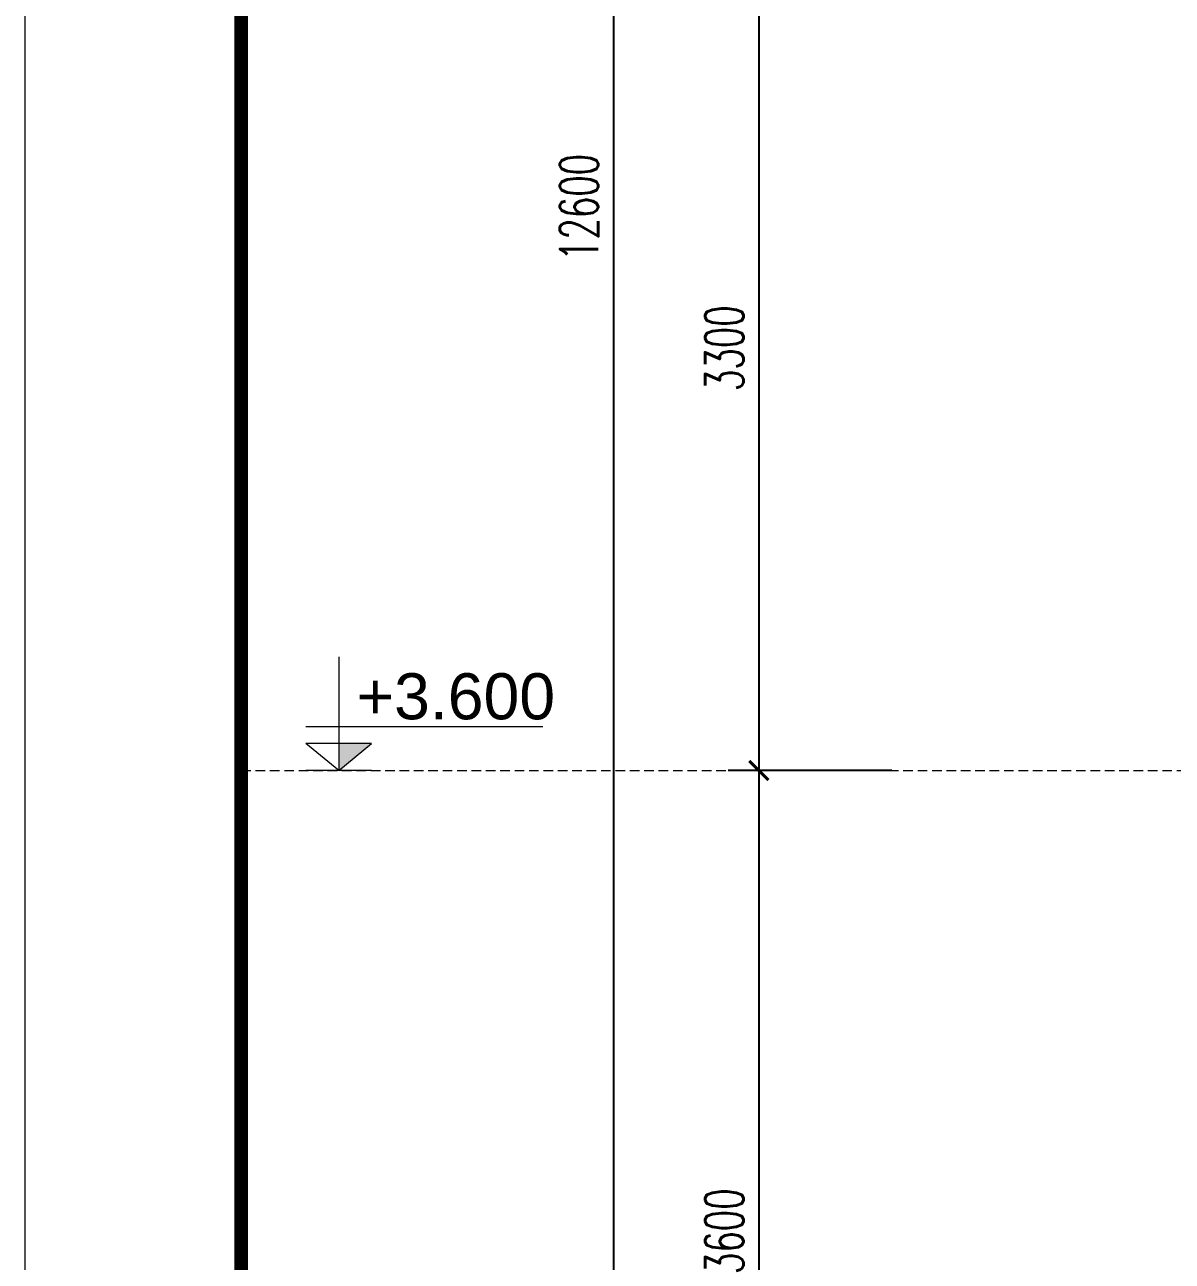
# Model space of a CAD drawing. Header units: millimetres. Extents: x -229618 to 2906, y -178063 to 96806.
# Drawn here: x -91604 to -87119, y -149422 to -144591 of the extents above; entities that cross this region are included whole.
import ezdxf
from ezdxf.enums import TextEntityAlignment as Align

# ---------------------------------------------------------------- set-up
doc = ezdxf.new("R2010")
doc.units = ezdxf.units.MM
doc.header["$LTSCALE"] = 200
doc.header["$MEASUREMENT"] = 0
doc.header["$PDMODE"] = 3
doc.header["$PDSIZE"] = 50
doc.linetypes.add('DASHED2', pattern=[0.375, 0.25, -0.125])
doc.layers.get('0').update_dxf_attribs({"color": 95, "linetype": 'CONTINUOUS'})
doc.layers.get('DEFPOINTS').update_dxf_attribs({"linetype": 'CONTINUOUS'})
for name, color, linetype in [('DIM', 251, 'CONTINUOUS'), ('KHUNGTEN', 7, 'CONTINUOUS'), ('TEXT', 33, 'CONTINUOUS')]:
    doc.layers.add(name, color=color, linetype=linetype)
doc.layers.add('hatch', color=250, linetype='CONTINUOUS', lineweight=5)
doc.layers.add('thay', color=7, linetype='CONTINUOUS', lineweight=18)
doc.layers.add('in', color=203, linetype='CONTINUOUS', lineweight=5, plot=False)
doc.styles.add('Arial N  iso', font='vnarialn_0.ttf')
doc.styles.add('Scale', font='vnsimli.shx', dxfattribs={"width": 0.65, "bigfont": 'bigfont.shx'})
doc.dimstyles.new('Scale', dxfattribs={"dimscale": 75, "dimtxt": 2, "dimasz": 1, "dimexe": 1.6, "dimexo": 0, "dimgap": 0.8, "dimtad": 1, "dimdec": 0, "dimzin": 0, "dimdsep": 46, "dimtxsty": 'Scale', "dimblk": 'ARCHTICK', "dimcen": 0.1, "dimdle": 1, "dimclrd": 256, "dimclre": 256, "dimclrt": 3, "dimadec": 0, "dimazin": 0, "dimtfac": 1, "dimtdec": 0, "dimtix": 1, "dimtmove": 2, "dimatfit": 3, "dimldrblk": 'ARCHTICK', "dimfxl": 0, "dimtolj": 1, "dimtzin": 0, "dimarcsym": 0})

# ---------------------------------------------------------------- blocks, each defined once
blk = doc.blocks.new('_ArchTick')
at = {"color": 0, "linetype": 'ByBlock', "const_width": 0.15}
blk.add_lwpolyline([(-0.5, -0.5), (0.5, 0.5)], dxfattribs=at)
blk = doc.blocks.new('*D235')
at = {"layer": 'DEFPOINTS', "color": 0, "linetype": 'Continuous'}
for p in [(-88215.1, -144204.9), (-88734.5, -147504.9), (-88215.1, -147504.9)]:
    blk.add_point(p, dxfattribs=at)
at = {"layer": 'DIM', "linetype": 'Continuous', "lineweight": -2}
for p, q in [((-88734.5, -144129.9), (-88734.5, -147579.9)), ((-88215.1, -144204.9), (-88854.5, -144204.9)), ((-88215.1, -147504.9), (-88854.5, -147504.9))]:
    blk.add_line(p, q, dxfattribs=at)
at = {"layer": 'DIM', "linetype": 'Continuous', "lineweight": -2, "xscale": 75, "yscale": 75, "zscale": 75}
for p, rotation in [((-88734.5, -144204.9), 90), ((-88734.5, -147504.9), 270)]:
    blk.add_blockref('_ArchTick', p, dxfattribs=dict(at, rotation=rotation))
at = {"layer": 'DIM', "color": 3, "linetype": 'Continuous', "insert": (-88869.5, -145854.9), "char_height": 150, "attachment_point": 5, "rotation": 90, "style": 'Scale'}
blk.add_mtext('\\A1;3300', dxfattribs=at)
blk = doc.blocks.new('*D236')
at = {"layer": 'DEFPOINTS', "color": 0, "linetype": 'Continuous'}
for p in [(-88215.1, -147504.9), (-88734.5, -151104.9), (-88215.1, -151104.9)]:
    blk.add_point(p, dxfattribs=at)
at = {"layer": 'DIM', "linetype": 'Continuous', "lineweight": -2}
for p, q in [((-88734.5, -147429.9), (-88734.5, -151179.9)), ((-88215.1, -147504.9), (-88854.5, -147504.9)), ((-88215.1, -151104.9), (-88854.5, -151104.9))]:
    blk.add_line(p, q, dxfattribs=at)
at = {"layer": 'DIM', "linetype": 'Continuous', "lineweight": -2, "xscale": 75, "yscale": 75, "zscale": 75}
for p, rotation in [((-88734.5, -147504.9), 90), ((-88734.5, -151104.9), 270)]:
    blk.add_blockref('_ArchTick', p, dxfattribs=dict(at, rotation=rotation))
at = {"layer": 'DIM', "color": 3, "linetype": 'Continuous', "insert": (-88869.5, -149304.9), "char_height": 150, "attachment_point": 5, "rotation": 90, "style": 'Scale'}
blk.add_mtext('\\A1;3600', dxfattribs=at)
blk = doc.blocks.new('*D238')
at = {"layer": 'DEFPOINTS', "color": 0, "linetype": 'Continuous'}
for p in [(-88215.1, -139004.9), (-89302.2, -151604.9), (-88215.1, -151604.9)]:
    blk.add_point(p, dxfattribs=at)
at = {"layer": 'DIM', "linetype": 'Continuous', "lineweight": -2}
for p, q in [((-89302.2, -138929.9), (-89302.2, -151679.9)), ((-88215.1, -139004.9), (-89422.2, -139004.9)), ((-88215.1, -151604.9), (-89422.2, -151604.9))]:
    blk.add_line(p, q, dxfattribs=at)
at = {"layer": 'DIM', "linetype": 'Continuous', "lineweight": -2, "xscale": 75, "yscale": 75, "zscale": 75}
for p, rotation in [((-89302.2, -139004.9), 90), ((-89302.2, -151604.9), 270)]:
    blk.add_blockref('_ArchTick', p, dxfattribs=dict(at, rotation=rotation))
at = {"layer": 'DIM', "color": 3, "linetype": 'Continuous', "insert": (-89437.2, -145304.9), "char_height": 150, "attachment_point": 5, "rotation": 90, "style": 'Scale'}
blk.add_mtext('\\A1;12600', dxfattribs=at)
blk = doc.blocks.new('KhungA3')
at = {"layer": 'KHUNGTEN', "color": 4, "const_width": 0.724}
blk.add_lwpolyline([(7.542, 8.987), (411.131, 8.987), (411.131, 295.639), (7.542, 295.639)], close=True, dxfattribs=at)
blk = doc.blocks.new('cao do')
at = {"layer": 'thay'}
for p, q in [((0, 444.6), (0, 0)), ((798.2, 170.2), (-128.3, 170.2)), ((0, 0), (-127.9, 106.1)), ((127.9, 106.1), (-127.9, 106.1)), ((0, 0), (127.9, 106.1))]:
    blk.add_line(p, q, dxfattribs=at)
at = {"layer": 'thay', "ltscale": 600}
blk.add_line((128.3, 0), (-128.3, 0), dxfattribs=at)
at = {"layer": 'thay', "color": 150, "ltscale": 600}
blk.add_solid([(0, 0), (0, 106.1), (127.9, 106.1)], dxfattribs=at)
at = {"layer": 'TEXT', "style": 'Arial N  iso'}
blk.add_attdef('%%P0.000', text='', height=200, dxfattribs=at).set_placement((69.5, 290), align=Align.MIDDLE_LEFT)

msp = doc.modelspace()

# ---------------------------------------------------------------- linework, layer by layer
at = {"layer": 'hatch', "color": 251, "linetype": 'DASHED2', "ltscale": 0.75}
msp.add_line((-90757.5, -147504.9), (-63981, -147504.9), dxfattribs=at)
at = {"layer": 'in', "linetype": 'Continuous'}
msp.add_lwpolyline([(-91603.5, -155646.6), (-60100.3, -155646.6), (-60100.3, -133371.6), (-91603.5, -133371.6)], close=True, dxfattribs=at)

# ---------------------------------------------------------------- block references
at = {"layer": 'KHUNGTEN', "xscale": 75, "yscale": 75, "zscale": 75.00000000000009}
msp.add_blockref('KhungA3', (-91323.2, -155932.6), dxfattribs=at)
at = {"layer": 'thay', "linetype": 'Continuous'}
ref = msp.add_blockref('cao do', (-90376.4, -147504.9), dxfattribs=at)
ref.add_attrib('%%P0.000', '+3.600', dxfattribs={"layer": 'TEXT', "height": 180, "style": 'Arial N  iso'}).set_placement((-90306.8, -147214.9), align=Align.MIDDLE_LEFT)

# ---------------------------------------------------------------- dimensions: what is measured, and where the dimension line sits
at = {"layer": 'DIM', "linetype": 'Continuous'}
for base, p1, p2, picture, middle in [((-89302.2, -151604.9), (-88215.1, -139004.9), (-88215.1, -151604.9), '*D238', (-89437.2, -145304.9)), ((-88734.5, -147504.9), (-88215.1, -144204.9), (-88215.1, -147504.9), '*D235', (-88869.5, -145854.9)), ((-88734.5, -151104.9), (-88215.1, -147504.9), (-88215.1, -151104.9), '*D236', (-88869.5, -149304.9))]:
    dim = msp.add_linear_dim(base=base, p1=p1, p2=p2, angle=90, dimstyle='Scale', dxfattribs=at)
    dim.commit()
    dim.dimension.update_dxf_attribs({"geometry": picture, "text_midpoint": middle})

doc.saveas('drawing.dxf')
